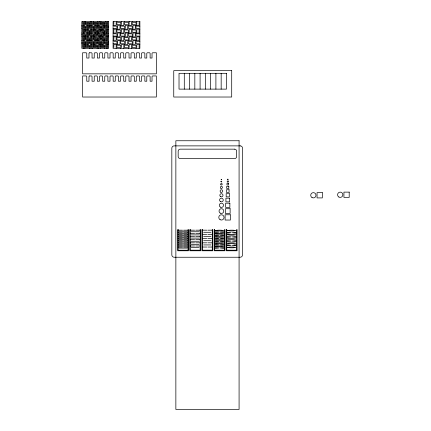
<?xml version="1.0" encoding="UTF-8"?>
<svg xmlns="http://www.w3.org/2000/svg" width="431" height="431" viewBox="0 0 431 431"><rect width="100%" height="100%" fill="white"/><g stroke="black" fill="none" stroke-linecap="round" stroke-linejoin="round"><path stroke-width="0.65" d="M234.895 244.964L232.174 245.325L234.895 245.692A46.64 46.64 0 0 0 236.63 245.724M86.399 22.315L89.459 22.315L89.459 28.441L92.525 28.441M94.055 22.315L97.12 22.315L97.12 28.441L100.181 28.441M101.711 22.315L104.776 22.315L104.776 28.441L107.836 28.441M117.674 22.315L120.739 22.315L120.739 28.441L123.799 28.441M125.329 22.315L128.395 22.315L128.395 28.441L131.455 28.441M132.99 22.315L136.051 22.315L136.051 28.441L139.116 28.441M85.634 23.08L88.694 23.08M93.29 23.08L96.355 23.08M100.946 23.08L104.011 23.08M86.399 23.845L89.459 23.845M94.055 23.845L97.12 23.845M101.711 23.845L104.776 23.845M88.694 24.61L85.634 24.61L85.634 21.55M96.355 24.61L93.29 24.61L93.29 21.55M104.011 24.61L100.946 24.61L100.946 21.55M119.969 24.61L116.909 24.61L116.909 21.55M127.63 24.61L124.564 24.61L124.564 21.55M135.286 24.61L132.22 24.61L132.22 21.55M81.804 25.381L84.869 25.381L84.869 22.315M113.078 25.381L116.144 25.381L116.144 22.315M82.569 26.146L85.634 26.146L85.634 32.271L88.694 32.271M90.23 26.146L93.29 26.146L93.29 32.271L96.355 32.271M97.885 26.146L100.946 26.146L100.946 32.271L104.011 32.271M105.541 26.146L108.607 26.146M113.843 26.146L116.909 26.146L116.909 32.271L119.969 32.271M121.504 26.146L124.564 26.146L124.564 32.271L127.63 32.271M129.16 26.146L132.22 26.146L132.22 32.271L135.286 32.271M136.816 26.146L139.881 26.146M81.804 26.911L84.869 26.911M89.459 26.911L92.525 26.911M97.12 26.911L100.181 26.911M104.776 26.911L107.836 26.911M82.569 27.676L85.634 27.676M90.23 27.676L93.29 27.676M97.885 27.676L100.946 27.676M105.541 27.676L108.607 27.676M81.804 28.441L84.869 28.441M113.078 28.441L116.144 28.441M108.607 29.206L105.541 29.206L105.541 32.271M139.881 29.206L136.816 29.206L136.816 32.271M86.399 29.971L89.459 29.971L89.459 36.096L92.525 36.096M94.055 29.971L97.12 29.971L97.12 36.096L100.181 36.096M101.711 29.971L104.776 29.971L104.776 36.096L107.836 36.096M117.674 29.971L120.739 29.971L120.739 36.096L123.799 36.096M125.329 29.971L128.395 29.971L128.395 36.096L131.455 36.096M132.99 29.971L136.051 29.971L136.051 36.096L139.116 36.096M85.634 30.736L88.694 30.736M93.29 30.736L96.355 30.736M100.946 30.736L104.011 30.736M86.399 31.506L89.459 31.506M94.055 31.506L97.12 31.506M101.711 31.506L104.776 31.506M81.804 33.036L84.869 33.036L84.869 29.971M113.078 33.036L116.144 33.036L116.144 29.971M82.569 33.801L85.634 33.801L85.634 39.927L88.694 39.927M90.23 33.801L93.29 33.801L93.29 39.927L96.355 39.927M97.885 33.801L100.946 33.801L100.946 39.927L104.011 39.927M105.541 33.801L108.607 33.801M113.843 33.801L116.909 33.801L116.909 39.927L119.969 39.927M121.504 33.801L124.564 33.801L124.564 39.927L127.63 39.927M129.16 33.801L132.22 33.801L132.22 39.927L135.286 39.927M136.816 33.801L139.881 33.801M81.804 34.566L84.869 34.566M89.459 34.566L92.525 34.566M97.12 34.566L100.181 34.566M104.776 34.566L107.836 34.566M82.569 35.331L85.634 35.331M90.23 35.331L93.29 35.331M97.885 35.331L100.946 35.331M105.541 35.331L108.607 35.331M81.804 36.096L84.869 36.096M113.078 36.096L116.144 36.096M108.607 36.861L105.541 36.861L105.541 39.927M139.881 36.861L136.816 36.861L136.816 39.927M86.399 37.632L89.459 37.632L89.459 43.757L92.525 43.757M94.055 37.632L97.12 37.632L97.12 43.757L100.181 43.757M101.711 37.632L104.776 37.632L104.776 43.757L107.836 43.757M117.674 37.632L120.739 37.632L120.739 43.757L123.799 43.757M125.329 37.632L128.395 37.632L128.395 43.757L131.455 43.757M132.99 37.632L136.051 37.632L136.051 43.757L139.116 43.757M85.634 38.397L88.694 38.397M93.29 38.397L96.355 38.397M100.946 38.397L104.011 38.397M86.399 39.162L89.459 39.162M94.055 39.162L97.12 39.162M101.711 39.162L104.776 39.162M81.804 40.692L84.869 40.692L84.869 37.632M113.078 40.692L116.144 40.692L116.144 37.632M82.569 41.457L85.634 41.457L85.634 47.582L88.694 47.582M90.23 41.457L93.29 41.457L93.29 47.582L96.355 47.582M97.885 41.457L100.946 41.457L100.946 47.582L104.011 47.582M105.541 41.457L108.607 41.457M113.843 41.457L116.909 41.457L116.909 47.582L119.969 47.582M121.504 41.457L124.564 41.457L124.564 47.582L127.63 47.582M129.16 41.457L132.22 41.457L132.22 47.582L135.286 47.582M136.816 41.457L139.881 41.457M81.804 42.222L84.869 42.222M89.459 42.222L92.525 42.222M97.12 42.222L100.181 42.222M104.776 42.222L107.836 42.222M82.569 42.987L85.634 42.987M90.23 42.987L93.29 42.987M97.885 42.987L100.946 42.987M105.541 42.987L108.607 42.987M81.804 43.757L84.869 43.757M113.078 43.757L116.144 43.757M108.607 44.522L105.541 44.522L105.541 47.582M139.881 44.522L136.816 44.522L136.816 47.582M86.399 45.287L89.459 45.287L89.459 48.347M94.055 45.287L97.12 45.287L97.12 48.347M101.711 45.287L104.776 45.287L104.776 48.347M117.674 45.287L120.739 45.287L120.739 48.347M125.329 45.287L128.395 45.287L128.395 48.347M132.99 45.287L136.051 45.287L136.051 48.347M85.634 46.052L88.694 46.052M93.29 46.052L96.355 46.052M100.946 46.052L104.011 46.052M86.399 46.817L89.459 46.817M94.055 46.817L97.12 46.817M101.711 46.817L104.776 46.817M178.073 230.181L182.523 230.181M183.574 230.181L188.11 230.181M190.179 230.181L194.629 230.181M195.679 230.181L200.216 230.181M202.295 230.181L206.745 230.181M207.796 230.181L212.332 230.181M178.87 231.231L187.296 231.231M191.235 231.759L199.138 231.759M178.073 232.287L182.523 232.287M183.574 232.287L188.11 232.287M203.615 232.287L210.996 232.287M178.87 233.338L187.296 233.338M190.179 233.338L194.629 233.338M195.679 233.338L200.216 233.338M178.073 234.394L182.523 234.394M183.574 234.394L188.11 234.394M202.295 234.394L206.745 234.394M207.796 234.394L212.332 234.394M191.235 234.922L199.138 234.922M178.87 235.45L187.296 235.45M224.513 235.714L224.535 235.714A46.64 46.64 0 0 1 222.779 235.682L220.058 235.315L222.779 234.954A46.64 46.64 0 0 1 224.513 234.922M178.073 236.5L182.523 236.5M183.574 236.5L188.11 236.5M190.179 236.5L194.629 236.5M195.679 236.5L200.216 236.5M203.615 236.5L210.996 236.5M178.87 237.556L187.296 237.556M191.235 238.084L199.138 238.084M178.073 238.607L182.523 238.607M183.574 238.607L188.11 238.607M202.295 238.607L206.745 238.607M207.796 238.607L212.332 238.607M178.87 239.663L187.296 239.663M190.179 239.663L194.629 239.663M195.679 239.663L200.216 239.663M178.073 240.719L182.523 240.719M183.574 240.719L188.11 240.719M203.615 240.719L210.996 240.719M191.235 241.241L199.138 241.241M236.63 241.505L236.651 241.505A46.64 46.64 0 0 1 234.895 241.479L232.174 241.112L234.895 240.746A46.64 46.64 0 0 1 236.63 240.719M178.87 241.769L187.296 241.769M224.513 242.033L224.535 242.033A46.64 46.64 0 0 1 222.779 242.001L220.058 241.64L222.779 241.274A46.64 46.64 0 0 1 224.513 241.247M178.073 242.825L182.523 242.825M183.574 242.825L188.11 242.825M190.179 242.825L194.629 242.825M195.679 242.825L200.216 242.825M202.295 242.825L206.745 242.825M207.796 242.825L212.332 242.825M178.87 243.876L187.296 243.876M191.235 244.404L199.138 244.404M178.073 244.932L182.523 244.932M183.574 244.932L188.11 244.932M203.615 244.932L210.996 244.932M236.63 244.932L236.651 244.932A46.64 46.64 0 0 0 234.895 244.964M224.513 245.196L224.535 245.196A46.64 46.64 0 0 1 222.779 245.164L220.058 244.803L222.779 244.436A46.64 46.64 0 0 1 224.513 244.404M178.87 245.988L187.296 245.988M190.179 245.988L194.629 245.988M195.679 245.988L200.216 245.988M178.073 247.038L182.523 247.038M183.574 247.038L188.11 247.038M202.295 247.038L206.745 247.038M207.796 247.038L212.332 247.038M191.235 247.566L199.138 247.566M178.87 248.094L187.296 248.094M221.168 73.313L221.168 89.12M215.899 73.313L215.899 89.12M210.63 73.313L210.63 89.12M205.361 73.313L205.361 89.12M200.097 73.313L200.097 89.12M194.828 73.313L194.828 89.12M189.559 73.313L189.559 89.12M184.29 73.313L184.29 89.12M139.116 22.315L139.116 25.381L132.99 25.381L132.99 28.441M139.116 29.971L139.116 33.036L132.99 33.036L132.99 36.096M139.116 37.632L139.116 40.692L132.99 40.692L132.99 43.757M139.116 45.287L139.116 48.347M136.816 21.55L136.816 24.61M135.286 26.146L135.286 29.206L129.16 29.206L129.16 32.271M135.286 33.801L135.286 36.861L129.16 36.861L129.16 39.927M135.286 41.457L135.286 44.522L129.16 44.522L129.16 47.582M131.455 22.315L131.455 25.381L125.329 25.381L125.329 28.441M131.455 29.971L131.455 33.036L125.329 33.036L125.329 36.096M131.455 37.632L131.455 40.692L125.329 40.692L125.329 43.757M131.455 45.287L131.455 48.347M129.16 21.55L129.16 24.61M127.63 26.146L127.63 29.206L121.504 29.206L121.504 32.271M127.63 33.801L127.63 36.861L121.504 36.861L121.504 39.927M127.63 41.457L127.63 44.522L121.504 44.522L121.504 47.582M123.799 22.315L123.799 25.381L117.674 25.381L117.674 28.441M123.799 29.971L123.799 33.036L117.674 33.036L117.674 36.096M123.799 37.632L123.799 40.692L117.674 40.692L117.674 43.757M123.799 45.287L123.799 48.347M121.504 21.55L121.504 24.61M119.969 26.146L119.969 29.206L113.843 29.206L113.843 32.271M119.969 33.801L119.969 36.861L113.843 36.861L113.843 39.927M119.969 41.457L119.969 44.522L113.843 44.522L113.843 47.582M116.144 45.287L116.144 48.347M113.843 21.55L113.843 24.61M107.836 22.315L107.836 25.381L101.711 25.381L101.711 28.441M107.836 29.971L107.836 33.036L101.711 33.036L101.711 36.096M107.836 37.632L107.836 40.692L101.711 40.692L101.711 43.757M107.836 45.287L107.836 48.347M107.071 21.55L107.071 24.61M107.071 29.206L107.071 32.271M107.071 36.861L107.071 39.927M107.071 44.522L107.071 47.582M106.306 22.315L106.306 25.381M106.306 29.971L106.306 33.036M106.306 37.632L106.306 40.692M106.306 45.287L106.306 48.347M105.541 21.55L105.541 24.61M104.011 26.146L104.011 29.206L97.885 29.206L97.885 32.271M104.011 33.801L104.011 36.861L97.885 36.861L97.885 39.927M104.011 41.457L104.011 44.522L97.885 44.522L97.885 47.582M103.246 25.381L103.246 28.441M103.246 33.036L103.246 36.096M103.246 40.692L103.246 43.757M102.481 26.146L102.481 29.206M102.481 33.801L102.481 36.861M102.481 41.457L102.481 44.522M100.181 22.315L100.181 25.381L94.055 25.381L94.055 28.441M100.181 29.971L100.181 33.036L94.055 33.036L94.055 36.096M100.181 37.632L100.181 40.692L94.055 40.692L94.055 43.757M100.181 45.287L100.181 48.347M99.416 21.55L99.416 24.61M99.416 29.206L99.416 32.271M99.416 36.861L99.416 39.927M99.416 44.522L99.416 47.582M98.651 22.315L98.651 25.381M98.651 29.971L98.651 33.036M98.651 37.632L98.651 40.692M98.651 45.287L98.651 48.347M97.885 21.55L97.885 24.61M96.355 26.146L96.355 29.206L90.23 29.206L90.23 32.271M96.355 33.801L96.355 36.861L90.23 36.861L90.23 39.927M96.355 41.457L96.355 44.522L90.23 44.522L90.23 47.582M95.585 25.381L95.585 28.441M95.585 33.036L95.585 36.096M95.585 40.692L95.585 43.757M94.82 26.146L94.82 29.206M94.82 33.801L94.82 36.861M94.82 41.457L94.82 44.522M92.525 22.315L92.525 25.381L86.399 25.381L86.399 28.441M92.525 29.971L92.525 33.036L86.399 33.036L86.399 36.096M92.525 37.632L92.525 40.692L86.399 40.692L86.399 43.757M92.525 45.287L92.525 48.347M91.76 21.55L91.76 24.61M91.76 29.206L91.76 32.271M91.76 36.861L91.76 39.927M91.76 44.522L91.76 47.582M90.995 22.315L90.995 25.381M90.995 29.971L90.995 33.036M90.995 37.632L90.995 40.692M90.995 45.287L90.995 48.347M90.23 21.55L90.23 24.61M88.694 26.146L88.694 29.206L82.569 29.206L82.569 32.271M88.694 33.801L88.694 36.861L82.569 36.861L82.569 39.927M88.694 41.457L88.694 44.522L82.569 44.522L82.569 47.582M87.929 25.381L87.929 28.441M87.929 33.036L87.929 36.096M87.929 40.692L87.929 43.757M87.164 26.146L87.164 29.206M87.164 33.801L87.164 36.861M87.164 41.457L87.164 44.522M84.869 45.287L84.869 48.347M84.104 21.55L84.104 24.61M84.104 29.206L84.104 32.271M84.104 36.861L84.104 39.927M84.104 44.522L84.104 47.582M83.334 22.315L83.334 25.381M83.334 29.971L83.334 33.036M83.334 37.632L83.334 40.692M83.334 45.287L83.334 48.347M82.569 21.55L82.569 24.61M224.513 231.759A46.64 46.64 0 0 0 222.779 231.792L220.079 232.196L222.779 232.519A46.64 46.64 0 0 0 224.513 232.551M214.595 231.759A47.405 47.405 0 0 1 216.34 231.792L219.077 232.153L216.34 232.519A47.405 47.405 0 0 1 214.595 232.551M214.595 234.922A47.475 47.475 0 0 1 216.34 234.954L219.077 235.315L216.34 235.682A47.405 47.405 0 0 1 214.595 235.709M224.513 238.084A46.64 46.64 0 0 0 222.779 238.111L220.079 238.515L222.779 238.844A46.64 46.64 0 0 0 224.513 238.871M214.595 238.084A47.405 47.405 0 0 1 216.34 238.111L219.077 238.478L216.34 238.839A47.405 47.405 0 0 1 214.595 238.871M214.595 241.247A47.475 47.475 0 0 1 216.34 241.274L219.077 241.64L216.34 242.001A47.405 47.405 0 0 1 214.595 242.033M214.595 244.404A47.475 47.475 0 0 1 216.34 244.436L219.077 244.803L216.34 245.164A47.405 47.405 0 0 1 214.595 245.196M224.513 247.566A46.64 46.64 0 0 0 222.779 247.599L220.058 247.96L222.779 248.326A46.64 46.64 0 0 0 224.513 248.358M214.595 247.566A47.405 47.405 0 0 1 216.34 247.599L219.077 247.96L216.34 248.326A47.405 47.405 0 0 1 214.595 248.358M236.63 232.287A46.64 46.64 0 0 0 234.895 232.32L232.196 232.724L234.895 233.047A46.64 46.64 0 0 0 236.63 233.074M226.717 232.287A47.405 47.405 0 0 1 228.457 232.32L231.194 232.681L228.457 233.047A47.405 47.405 0 0 1 226.717 233.074M236.63 236.5A46.64 46.64 0 0 0 234.895 236.533L232.174 236.899L234.895 237.26A46.64 46.64 0 0 0 236.63 237.292M226.717 236.5A47.405 47.405 0 0 1 228.457 236.533L231.194 236.899L228.457 237.26A47.405 47.405 0 0 1 226.717 237.292M226.717 240.719A47.394 47.394 0 0 1 228.457 240.746L231.194 241.112L228.457 241.473A47.405 47.405 0 0 1 226.717 241.505M226.717 244.932A47.405 47.405 0 0 1 228.457 244.964L231.194 245.325L228.457 245.692A47.475 47.475 0 0 1 226.717 245.724M220.893 181.526C221.776 183.423 222.294 179.867 220.893 181.526M221.151 179.447L221.674 179.501L221.151 179.447M215.371 230.537L217.924 230.941A42.26 42.26 0 0 0 221.205 230.935L223.781 230.574L221.205 230.208A42.26 42.26 0 0 0 217.924 230.213L215.371 230.537M215.371 233.694L217.924 234.098A42.26 42.26 0 0 0 221.205 234.098L223.781 233.737L221.205 233.37A42.26 42.26 0 0 0 217.924 233.37L215.371 233.694M215.371 236.856L217.924 237.26A42.26 42.26 0 0 0 221.205 237.26L223.781 236.899L221.205 236.533A42.26 42.26 0 0 0 217.924 236.533L215.371 236.856M215.371 240.019L217.924 240.423A42.26 42.26 0 0 0 221.205 240.423L223.781 240.056L221.205 239.695A42.26 42.26 0 0 0 217.924 239.695L215.371 240.019M215.371 243.181L217.924 243.585A42.26 42.26 0 0 0 221.205 243.585L223.781 243.219L221.205 242.858A42.26 42.26 0 0 0 217.924 242.858L215.371 243.181M215.371 246.338L217.924 246.747A42.26 42.26 0 0 0 221.205 246.742L223.781 246.381L221.205 246.015A42.26 42.26 0 0 0 217.924 246.02L215.371 246.338M227.493 230.537L230.041 230.941A42.26 42.26 0 0 0 233.327 230.935L235.897 230.574L233.327 230.208A42.26 42.26 0 0 0 230.041 230.213L227.493 230.537M227.493 234.75L230.041 235.154A42.26 42.26 0 0 0 233.327 235.154L235.897 234.787L233.327 234.426A42.26 42.26 0 0 0 230.041 234.426L227.493 234.75M227.493 238.963L230.041 239.367A42.26 42.26 0 0 0 233.327 239.367L235.897 239.006L233.327 238.639A42.26 42.26 0 0 0 230.041 238.639L227.493 238.963M227.493 243.181L230.041 243.585A42.26 42.26 0 0 0 233.327 243.585L235.897 243.219L233.327 242.858A42.26 42.26 0 0 0 230.041 242.858L227.493 243.181M227.493 247.394L230.041 247.798A42.26 42.26 0 0 0 233.327 247.798L235.897 247.437L233.327 247.071A42.26 42.26 0 0 0 230.041 247.071L227.493 247.394M89.508 52.771L88.98 53.293L88.98 58.034L86.766 58.034L86.766 53.293L86.243 52.771L82.607 52.771L82.607 73.841L156.367 73.841L156.367 52.771L152.547 52.771L152.019 53.293L152.019 58.034L150.123 58.034L150.123 53.293L149.595 52.771L147.305 52.771L146.777 53.293L146.777 58.034L144.854 58.034L144.854 53.293L144.326 52.771L142.063 52.771L141.535 53.293L141.535 58.034L139.585 58.034L139.585 53.293L139.057 52.771L136.805 52.771L136.277 53.293L136.277 58.034L134.305 58.034L134.305 53.293L133.777 52.771L131.552 52.771L131.024 53.293L131.024 58.034L129.02 58.034L129.02 53.293L128.497 52.771L126.283 52.771L125.755 53.293L125.755 58.034L123.729 58.034L123.729 53.293L123.201 52.771L121.041 52.771L120.513 53.293L120.513 58.034L118.46 58.034L118.46 53.293L117.932 52.771L115.783 52.771L115.26 53.293L115.26 58.034L113.175 58.034L113.175 53.293L112.647 52.771L110.53 52.771L110.002 53.293L110.002 58.034L107.895 58.034L107.895 53.293L107.367 52.771L105.272 52.771L104.749 53.293L104.749 58.034L102.616 58.034L102.616 53.293L102.088 52.771L100.019 52.771L99.491 53.293L99.491 58.034L97.331 58.034L97.331 53.293L96.803 52.771L94.761 52.771L94.238 53.293L94.238 58.034L92.051 58.034L92.051 53.293L91.523 52.771L89.508 52.771M89.508 75.948L88.98 76.476L88.98 81.217L86.766 81.217L86.766 76.476L86.243 75.948L82.607 75.948L82.607 97.023L156.367 97.023L156.367 75.948L152.547 75.948L152.019 76.476L152.019 81.217L150.123 81.217L150.123 76.476L149.595 75.948L147.305 75.948L146.777 76.476L146.777 81.217L144.854 81.217L144.854 76.476L144.326 75.948L142.063 75.948L141.535 76.476L141.535 81.217L139.585 81.217L139.585 76.476L139.057 75.948L136.805 75.948L136.277 76.476L136.277 81.217L134.305 81.217L134.305 76.476L133.777 75.948L131.552 75.948L131.024 76.476L131.024 81.217L129.02 81.217L129.02 76.476L128.497 75.948L126.283 75.948L125.755 76.476L125.755 81.217L123.729 81.217L123.729 76.476L123.201 75.948L121.041 75.948L120.513 76.476L120.513 81.217L118.46 81.217L118.46 76.476L117.932 75.948L115.783 75.948L115.26 76.476L115.26 81.217L113.175 81.217L113.175 76.476L112.647 75.948L110.53 75.948L110.002 76.476L110.002 81.217L107.895 81.217L107.895 76.476L107.367 75.948L105.272 75.948L104.749 76.476L104.749 81.217L102.616 81.217L102.616 76.476L102.088 75.948L100.019 75.948L99.491 76.476L99.491 81.217L97.331 81.217L97.331 76.476L96.803 75.948L94.761 75.948L94.238 76.476L94.238 81.217L92.051 81.217L92.051 76.476L91.523 75.948L89.508 75.948M108.607 21.55L81.804 21.55L81.804 48.347L108.607 48.347L108.607 21.55M139.881 21.55L113.078 21.55L113.078 48.347L139.881 48.347L139.881 21.55M231.706 70.679L173.752 70.679L173.752 97.023L231.706 97.023L231.706 70.679M226.437 73.313L179.021 73.313L179.021 89.12L226.437 89.12L226.437 73.313M239.081 140.754L175.859 140.754L175.859 409.45L239.081 409.45L239.081 140.754M240.18 145.877L174.183 145.877A2.354 2.354 0 0 0 171.829 148.232L171.829 254.888A2.354 2.354 0 0 0 174.183 257.242L240.18 257.242A2.354 2.354 0 0 0 242.54 254.888L242.54 148.232A2.354 2.354 0 0 0 240.18 145.877M234.577 149.158L180.266 149.158A2.096 2.096 0 0 0 178.165 151.254L178.165 156.501A2.096 2.096 0 0 0 180.266 158.603L234.577 158.603A2.096 2.096 0 0 0 236.673 156.501L236.673 151.254A2.096 2.096 0 0 0 234.577 149.158M228.021 179.21L227.493 179.21L227.493 179.738L228.021 179.738L228.021 179.21M228.285 181.052L227.229 181.052L227.229 182.108L228.285 182.108L228.285 181.052M228.543 183.423L226.965 183.423L226.965 185.001L228.543 185.001L228.543 183.423M228.807 186.321L226.701 186.321L226.701 188.428L228.807 188.428L228.807 186.321M229.071 189.748L226.437 189.748L226.437 192.382L229.071 192.382L229.071 189.748M349.196 192.118L343.927 192.118L343.927 197.387L349.196 197.387L349.196 192.118M322.323 192.646L317.054 192.646L317.054 197.915L322.323 197.915L322.323 192.646M229.335 193.697L226.173 193.697L226.173 196.859L229.335 196.859L229.335 193.697M229.599 198.174L225.909 198.174L225.909 201.864L229.599 201.864L229.599 198.174M229.863 203.184L225.65 203.184L225.65 207.397L229.863 207.397L229.863 203.184M230.127 208.712L225.386 208.712L225.386 213.458L230.127 213.458L230.127 208.712M230.391 214.773L225.122 214.773L225.122 220.042L230.391 220.042L230.391 214.773M178.148 229.631L177.68 229.631L177.68 250.772L188.476 250.772L188.476 229.631L188.035 229.631L188.035 250.179L178.148 250.179L178.148 229.631M190.265 229.631L189.796 229.631L189.796 250.772L200.598 250.772L200.598 229.631L200.156 229.631L200.156 250.179L190.265 250.179L190.265 229.631M202.387 229.631L201.913 229.631L201.913 250.772L212.715 250.772L212.715 229.631L212.273 229.631L212.273 250.179L202.387 250.179L202.387 229.631M214.638 229.631L214.164 229.631L214.164 250.772L224.966 250.772L224.966 229.631L224.524 229.631L224.524 250.179L214.638 250.179L214.638 229.631M226.754 229.631L226.286 229.631L226.286 250.772L237.082 250.772L237.082 229.631L236.641 229.631L236.641 250.179L226.754 250.179L226.754 229.631M338.901 197.037A2.634 2.634 0 0 0 342.855 194.753A2.634 2.634 0 0 0 338.906 192.468A2.634 2.634 0 0 0 338.901 197.037M312.033 197.56A2.634 2.634 0 0 0 315.988 195.281A2.634 2.634 0 0 0 312.033 192.996A2.634 2.634 0 0 0 312.033 197.56M221.017 184.899A0.792 0.792 0 0 0 222.207 184.215A0.792 0.792 0 0 0 221.022 183.531A0.792 0.792 0 0 0 221.017 184.899M220.887 188.288A1.056 1.056 0 0 0 222.466 187.377A1.056 1.056 0 0 0 220.887 186.461A1.056 1.056 0 0 0 220.887 188.288M220.758 192.204A1.32 1.32 0 0 0 222.73 191.062A1.32 1.32 0 0 0 220.758 189.92A1.32 1.32 0 0 0 220.758 192.204M220.624 196.649A1.579 1.579 0 0 0 222.994 195.281A1.579 1.579 0 0 0 220.624 193.907A1.579 1.579 0 0 0 220.624 196.649M220.494 201.616A1.843 1.843 0 0 0 223.258 200.022A1.843 1.843 0 0 0 220.494 198.422A1.843 1.843 0 0 0 220.494 201.616M220.36 207.117A2.107 2.107 0 0 0 223.522 205.291A2.107 2.107 0 0 0 220.36 203.464A2.107 2.107 0 0 0 220.36 207.117M220.23 213.14A2.37 2.37 0 0 0 223.786 211.088A2.37 2.37 0 0 0 220.23 209.03A2.37 2.37 0 0 0 220.23 213.14M220.096 219.691A2.634 2.634 0 0 0 224.05 217.407A2.634 2.634 0 0 0 220.096 215.128A2.634 2.634 0 0 0 220.096 219.691"/></g></svg>
